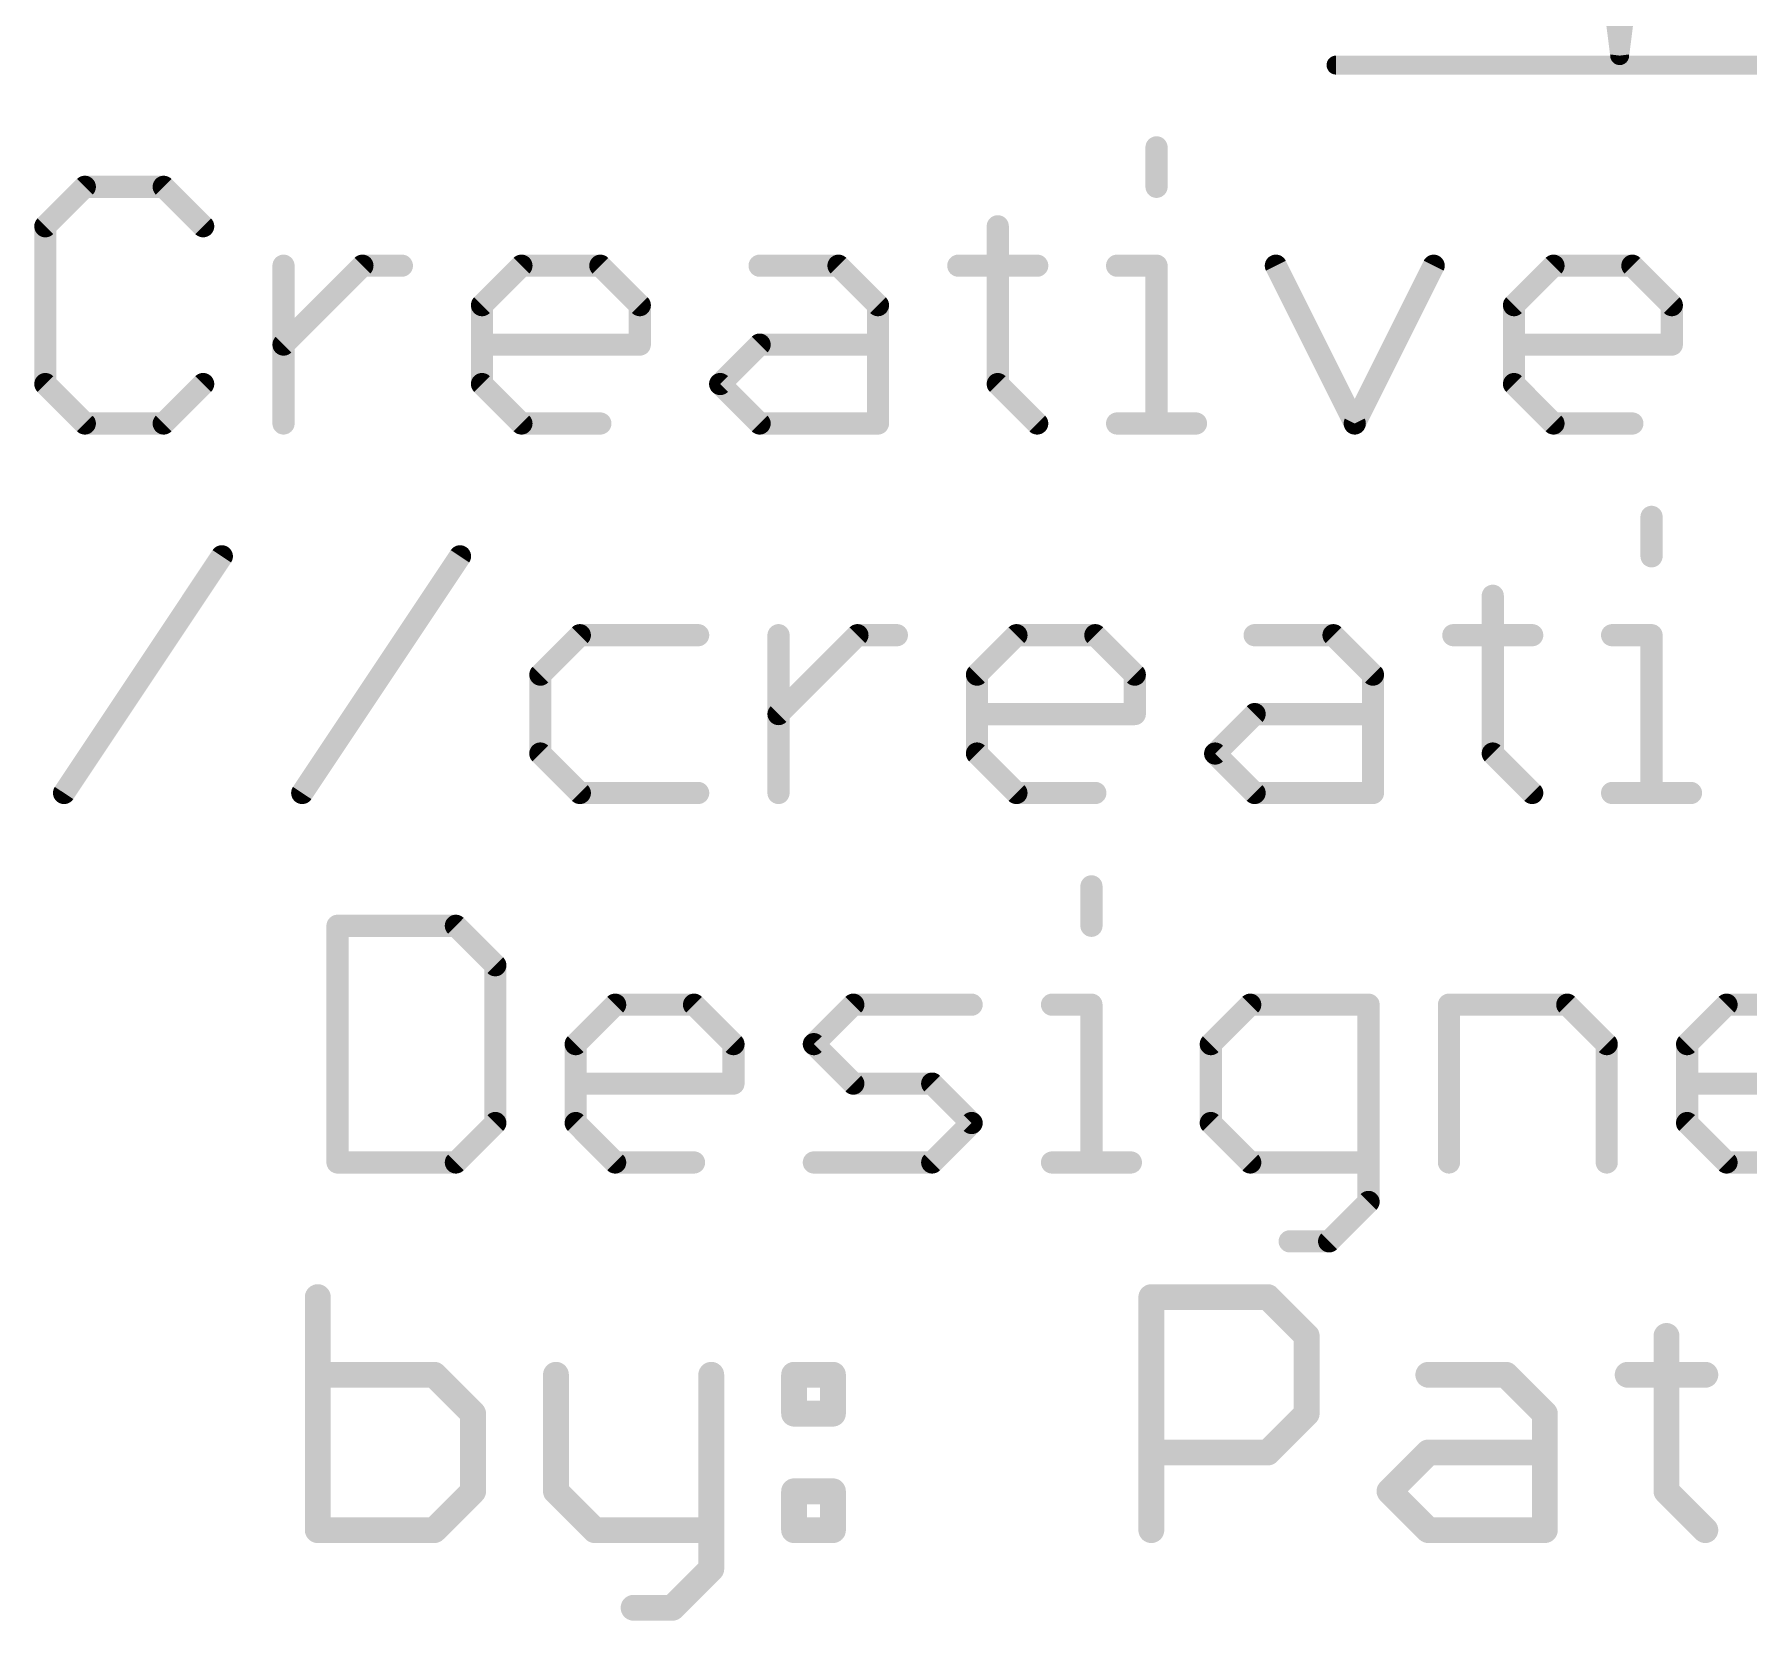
# Model space of a CAD drawing. Extents: x -42 to 65, y -11 to 21.
# Drawn here: x -12.17 to -0.38, y -10.69 to 0.21 of the extents above; entities that cross this region are included whole.
import ezdxf

# ---------------------------------------------------------------- set-up
doc = ezdxf.new("R2010")
doc.units = 0
doc.layers.add('47', color=253, linetype='CONTINUOUS')
doc.layers.add('51', color=53, linetype='CONTINUOUS')

msp = doc.modelspace()

# ---------------------------------------------------------------- linework, layer by layer
at = {"layer": '47', "const_width": 0.13}
for points in [[(-1.27, 0.065), (-1.27, 17.715)], [(-1.27, 0.065), (-1.5892, 2.6)], [(-1.27, 0.065), (-1.53, 2.6)], [(-1.27, 0.065), (-1.4, 2.6)], [(-0.9508, 2.6), (-1.27, 0.065)], [(-1.14, 2.6), (-1.27, 0.065)], [(-1.01, 2.6), (-1.27, 0.065)], [(0, 0), (-3.22, 0)]]:
    msp.add_lwpolyline(points, dxfattribs=at)
at = {"layer": '47', "const_width": 0.065}
for points in [[(-3.22, 0.0325, 1), (-3.22, -0.0325)], [(-1.3022, 0.0691, 1), (-1.2378, 0.0609)], [(-1.3023, 0.0683, 1), (-1.2377, 0.0617)], [(-1.3025, 0.0633, 1), (-1.2375, 0.0667)], [(-1.3025, 0.0667, 1), (-1.2375, 0.0633)], [(-1.3025, 0.065, 1), (-1.2375, 0.065)], [(-1.3023, 0.0617, 1), (-1.2377, 0.0683)], [(-1.3022, 0.0609, 1), (-1.2378, 0.0691)]]:
    msp.add_lwpolyline(points, format="xyb", dxfattribs=at)
at = {"layer": '51'}
for points, const_width in [([(-4.4538, -0.5656), (-4.4538, -0.8368)], 0.1524), ([(-11.821, -0.8368), (-12.0921, -1.108)], 0.1524), ([(-11.2786, -0.8368), (-11.821, -0.8368)], 0.1524), ([(-11.0075, -1.108), (-11.2786, -0.8368)], 0.1524), ([(-12.0921, -1.108), (-12.0921, -2.1926)], 0.1524), ([(-5.5452, -1.108), (-5.5452, -2.1926)], 0.1524), ([(-10.455, -2.4638), (-10.455, -1.3791)], 0.1524), ([(-10.455, -1.9215), (-9.9126, -1.3791)], 0.1524), ([(-9.9126, -1.3791), (-9.6415, -1.3791)], 0.1524), ([(-9.0907, -1.6503), (-8.8195, -1.3791)], 0.1524), ([(-8.8195, -1.3791), (-8.2772, -1.3791)], 0.1524), ([(-8.2772, -1.3791), (-8.006, -1.6503)], 0.1524), ([(-7.1824, -1.3791), (-6.64, -1.3791)], 0.1524), ([(-6.64, -1.3791), (-6.3689, -1.6503)], 0.1524), ([(-5.8164, -1.3791), (-5.274, -1.3791)], 0.1524), ([(-4.7249, -1.3791), (-4.4538, -1.3791)], 0.1524), ([(-4.4538, -1.3791), (-4.4538, -2.4638)], 0.1524), ([(-3.6335, -1.3791), (-3.0912, -2.4638)], 0.1524), ([(-3.0912, -2.4638), (-2.5488, -1.3791)], 0.1524), ([(-1.9963, -1.6503), (-1.7252, -1.3791)], 0.1524), ([(-1.7252, -1.3791), (-1.1828, -1.3791)], 0.1524), ([(-1.1828, -1.3791), (-0.9117, -1.6503)], 0.1524), ([(-9.0907, -2.1926), (-9.0907, -1.6503)], 0.1524), ([(-8.006, -1.6503), (-8.006, -1.9215)], 0.1524), ([(-6.3689, -1.6503), (-6.3689, -2.4638)], 0.1524), ([(-1.9963, -2.1926), (-1.9963, -1.6503)], 0.1524), ([(-0.9117, -1.6503), (-0.9117, -1.9215)], 0.1524), ([(-8.006, -1.9215), (-9.0907, -1.9215)], 0.1524), ([(-7.4535, -2.1926), (-7.1824, -1.9215)], 0.1524), ([(-7.1824, -1.9215), (-6.3689, -1.9215)], 0.1524), ([(-0.9117, -1.9215), (-1.9963, -1.9215)], 0.1524), ([(-12.0921, -2.1926), (-11.821, -2.4638)], 0.1524), ([(-11.2786, -2.4638), (-11.0075, -2.1926)], 0.1524), ([(-8.8195, -2.4638), (-9.0907, -2.1926)], 0.1524), ([(-7.1824, -2.4638), (-7.4535, -2.1926)], 0.1524), ([(-5.5452, -2.1926), (-5.274, -2.4638)], 0.1524), ([(-1.7252, -2.4638), (-1.9963, -2.1926)], 0.1524), ([(-11.821, -2.4638), (-11.2786, -2.4638)], 0.1524), ([(-8.2772, -2.4638), (-8.8195, -2.4638)], 0.1524), ([(-6.3689, -2.4638), (-7.1824, -2.4638)], 0.1524), ([(-4.7249, -2.4638), (-4.1826, -2.4638)], 0.1524), ([(-1.1828, -2.4638), (-1.7252, -2.4638)], 0.1524), ([(-1.051, -3.1056), (-1.051, -3.3768)], 0.1524), ([(-11.9637, -5.0038), (-10.8791, -3.3768)], 0.1524), ([(-10.3266, -5.0038), (-9.2419, -3.3768)], 0.1524), ([(-2.1425, -3.648), (-2.1425, -4.7326)], 0.1524), ([(-8.4182, -3.9191), (-8.6894, -4.1903)], 0.1524), ([(-7.6048, -3.9191), (-8.4182, -3.9191)], 0.1524), ([(-7.0523, -5.0038), (-7.0523, -3.9191)], 0.1524), ([(-7.0523, -4.4615), (-6.5099, -3.9191)], 0.1524), ([(-6.5099, -3.9191), (-6.2388, -3.9191)], 0.1524), ([(-5.688, -4.1903), (-5.4168, -3.9191)], 0.1524), ([(-5.4168, -3.9191), (-4.8745, -3.9191)], 0.1524), ([(-4.8745, -3.9191), (-4.6033, -4.1903)], 0.1524), ([(-3.7796, -3.9191), (-3.2373, -3.9191)], 0.1524), ([(-3.2373, -3.9191), (-2.9661, -4.1903)], 0.1524), ([(-2.4136, -3.9191), (-1.8713, -3.9191)], 0.1524), ([(-1.3222, -3.9191), (-1.051, -3.9191)], 0.1524), ([(-1.051, -3.9191), (-1.051, -5.0038)], 0.1524), ([(-8.6894, -4.1903), (-8.6894, -4.7326)], 0.1524), ([(-5.688, -4.7326), (-5.688, -4.1903)], 0.1524), ([(-4.6033, -4.1903), (-4.6033, -4.4615)], 0.1524), ([(-2.9661, -4.1903), (-2.9661, -5.0038)], 0.1524), ([(-4.6033, -4.4615), (-5.688, -4.4615)], 0.1524), ([(-4.0508, -4.7326), (-3.7796, -4.4615)], 0.1524), ([(-3.7796, -4.4615), (-2.9661, -4.4615)], 0.1524), ([(-8.6894, -4.7326), (-8.4182, -5.0038)], 0.1524), ([(-5.4168, -5.0038), (-5.688, -4.7326)], 0.1524), ([(-3.7796, -5.0038), (-4.0508, -4.7326)], 0.1524), ([(-2.1425, -4.7326), (-1.8713, -5.0038)], 0.1524), ([(-8.4182, -5.0038), (-7.6048, -5.0038)], 0.1524), ([(-4.8745, -5.0038), (-5.4168, -5.0038)], 0.1524), ([(-2.9661, -5.0038), (-3.7796, -5.0038)], 0.1524), ([(-1.3222, -5.0038), (-0.7799, -5.0038)], 0.1524), ([(-4.9012, -5.6456), (-4.9012, -5.9168)], 0.1524), ([(-10.0838, -5.9168), (-10.0838, -7.5438)], 0.1524), ([(-9.2703, -5.9168), (-10.0838, -5.9168)], 0.1524), ([(-8.9991, -6.188), (-9.2703, -5.9168)], 0.1524), ([(-8.9991, -7.2726), (-8.9991, -6.188)], 0.1524), ([(-8.4466, -6.7303), (-8.1755, -6.4591)], 0.1524), ([(-8.1755, -6.4591), (-7.6332, -6.4591)], 0.1524), ([(-7.6332, -6.4591), (-7.362, -6.7303)], 0.1524), ([(-6.8095, -6.7303), (-6.5383, -6.4591)], 0.1524), ([(-6.5383, -6.4591), (-5.7248, -6.4591)], 0.1524), ([(-5.1723, -6.4591), (-4.9012, -6.4591)], 0.1524), ([(-4.9012, -6.4591), (-4.9012, -7.5438)], 0.1524), ([(-3.8097, -6.4591), (-4.0809, -6.7303)], 0.1524), ([(-2.9962, -6.4591), (-3.8097, -6.4591)], 0.1524), ([(-2.9962, -7.815), (-2.9962, -6.4591)], 0.1524), ([(-2.4437, -7.5438), (-2.4437, -6.4591)], 0.1524), ([(-2.4437, -6.4591), (-1.6302, -6.4591)], 0.1524), ([(-1.6302, -6.4591), (-1.3591, -6.7303)], 0.1524), ([(-0.8066, -6.7303), (-0.5354, -6.4591)], 0.1524), ([(-0.5354, -6.4591), (0.0069, -6.4591)], 0.1524), ([(-8.4466, -7.2726), (-8.4466, -6.7303)], 0.1524), ([(-7.362, -6.7303), (-7.362, -7.0015)], 0.1524), ([(-6.5383, -7.0015), (-6.8095, -6.7303)], 0.1524), ([(-4.0809, -6.7303), (-4.0809, -7.2726)], 0.1524), ([(-1.3591, -6.7303), (-1.3591, -7.5438)], 0.1524), ([(-0.8066, -7.2726), (-0.8066, -6.7303)], 0.1524), ([(-7.362, -7.0015), (-8.4466, -7.0015)], 0.1524), ([(-5.996, -7.0015), (-6.5383, -7.0015)], 0.1524), ([(-5.7248, -7.2726), (-5.996, -7.0015)], 0.1524), ([(0.2781, -7.0015), (-0.8066, -7.0015)], 0.1524), ([(-9.2703, -7.5438), (-8.9991, -7.2726)], 0.1524), ([(-8.1755, -7.5438), (-8.4466, -7.2726)], 0.1524), ([(-5.996, -7.5438), (-5.7248, -7.2726)], 0.1524), ([(-4.0809, -7.2726), (-3.8097, -7.5438)], 0.1524), ([(-0.5354, -7.5438), (-0.8066, -7.2726)], 0.1524), ([(-10.0838, -7.5438), (-9.2703, -7.5438)], 0.1524), ([(-7.6332, -7.5438), (-8.1755, -7.5438)], 0.1524), ([(-6.8095, -7.5438), (-5.996, -7.5438)], 0.1524), ([(-5.1723, -7.5438), (-4.63, -7.5438)], 0.1524), ([(-3.8097, -7.5438), (-2.9962, -7.5438)], 0.1524), ([(0.0069, -7.5438), (-0.5354, -7.5438)], 0.1524), ([(-3.2674, -8.0861), (-2.9962, -7.815)], 0.1524), ([(-3.5386, -8.0861), (-3.2674, -8.0861)], 0.1524), ([(-10.2196, -8.4695), (-10.2196, -10.0711)], 0.1778), ([(-4.4895, -10.0711), (-4.4895, -8.4695)], 0.1778), ([(-4.4895, -8.4695), (-3.6887, -8.4695)], 0.1778), ([(-3.6887, -8.4695), (-3.4218, -8.7365)], 0.1778), ([(-3.4218, -8.7365), (-3.4218, -9.2703)], 0.1778), ([(-0.9483, -8.7365), (-0.9483, -9.8042)], 0.1778), ([(-9.4188, -9.0034), (-10.2196, -9.0034)], 0.1778), ([(-9.1519, -9.2703), (-9.4188, -9.0034)], 0.1778), ([(-8.5824, -9.0034), (-8.5824, -9.8042)], 0.1778), ([(-7.5147, -9.0034), (-7.5147, -10.338)], 0.1778), ([(-6.9453, -9.0034), (-6.6783, -9.0034)], 0.1778), ([(-6.9453, -9.2703), (-6.9453, -9.0034)], 0.1778), ([(-6.6783, -9.0034), (-6.6783, -9.2703)], 0.1778), ([(-2.5854, -9.0034), (-2.0516, -9.0034)], 0.1778), ([(-2.0516, -9.0034), (-1.7847, -9.2703)], 0.1778), ([(-1.2152, -9.0034), (-0.6814, -9.0034)], 0.1778), ([(-9.1519, -9.8042), (-9.1519, -9.2703)], 0.1778), ([(-6.6783, -9.2703), (-6.9453, -9.2703)], 0.1778), ([(-3.4218, -9.2703), (-3.6887, -9.5372)], 0.1778), ([(-1.7847, -9.2703), (-1.7847, -10.0711)], 0.1778), ([(-3.6887, -9.5372), (-4.4895, -9.5372)], 0.1778), ([(-2.8524, -9.8042), (-2.5854, -9.5372)], 0.1778), ([(-2.5854, -9.5372), (-1.7847, -9.5372)], 0.1778), ([(-9.4188, -10.0711), (-9.1519, -9.8042)], 0.1778), ([(-8.5824, -9.8042), (-8.3155, -10.0711)], 0.1778), ([(-6.9453, -9.8042), (-6.6783, -9.8042)], 0.1778), ([(-6.9453, -10.0711), (-6.9453, -9.8042)], 0.1778), ([(-6.6783, -9.8042), (-6.6783, -10.0711)], 0.1778), ([(-2.5854, -10.0711), (-2.8524, -9.8042)], 0.1778), ([(-0.9483, -9.8042), (-0.6814, -10.0711)], 0.1778), ([(-10.2196, -10.0711), (-9.4188, -10.0711)], 0.1778), ([(-8.3155, -10.0711), (-7.5147, -10.0711)], 0.1778), ([(-6.6783, -10.0711), (-6.9453, -10.0711)], 0.1778), ([(-1.7847, -10.0711), (-2.5854, -10.0711)], 0.1778), ([(-7.5147, -10.338), (-7.7816, -10.605)], 0.1778), ([(-7.7816, -10.605), (-8.0486, -10.605)], 0.1778)]:
    msp.add_lwpolyline(points, dxfattribs=dict(at, const_width=const_width))
for points, const_width in [([(-4.4157, -0.5656, 1), (-4.4919, -0.5656)], 0.0762), ([(-11.821, -0.7987, 1), (-11.821, -0.8749)], 0.0762), ([(-11.794, -0.8638, 1), (-11.8479, -0.8099)], 0.0762), ([(-11.2517, -0.8099, 1), (-11.3056, -0.8638)], 0.0762), ([(-11.2786, -0.8749, 1), (-11.2786, -0.7987)], 0.0762), ([(-4.4919, -0.8368, 1), (-4.4157, -0.8368)], 0.0762), ([(-12.1191, -1.081, 1), (-12.0652, -1.1349)], 0.0762), ([(-12.054, -1.108, 1), (-12.1302, -1.108)], 0.0762), ([(-11.0344, -1.1349, 1), (-10.9805, -1.081)], 0.0762), ([(-5.5071, -1.108, 1), (-5.5833, -1.108)], 0.0762), ([(-10.4169, -1.3791, 1), (-10.4931, -1.3791)], 0.0762), ([(-9.9126, -1.341, 1), (-9.9126, -1.4172)], 0.0762), ([(-9.8857, -1.4061, 1), (-9.9396, -1.3522)], 0.0762), ([(-9.6415, -1.4172, 1), (-9.6415, -1.341)], 0.0762), ([(-8.8195, -1.341, 1), (-8.8195, -1.4172)], 0.0762), ([(-8.7926, -1.4061, 1), (-8.8465, -1.3522)], 0.0762), ([(-8.2502, -1.3522, 1), (-8.3041, -1.4061)], 0.0762), ([(-8.2772, -1.4172, 1), (-8.2772, -1.341)], 0.0762), ([(-7.1824, -1.341, 1), (-7.1824, -1.4172)], 0.0762), ([(-6.6131, -1.3522, 1), (-6.667, -1.4061)], 0.0762), ([(-6.64, -1.4172, 1), (-6.64, -1.341)], 0.0762), ([(-5.8164, -1.341, 1), (-5.8164, -1.4172)], 0.0762), ([(-5.274, -1.4172, 1), (-5.274, -1.341)], 0.0762), ([(-4.7249, -1.341, 1), (-4.7249, -1.4172)], 0.0762), ([(-4.4157, -1.3791, 1), (-4.4919, -1.3791)], 0.0762), ([(-4.4538, -1.4172, 1), (-4.4538, -1.341)], 0.0762), ([(-3.5994, -1.3621, 1), (-3.6676, -1.3962)], 0.0762), ([(-2.5148, -1.3962, 1), (-2.5829, -1.3621)], 0.0762), ([(-1.7252, -1.341, 1), (-1.7252, -1.4172)], 0.0762), ([(-1.6982, -1.4061, 1), (-1.7521, -1.3522)], 0.0762), ([(-1.1559, -1.3522, 1), (-1.2098, -1.4061)], 0.0762), ([(-1.1828, -1.4172, 1), (-1.1828, -1.341)], 0.0762), ([(-9.0526, -1.6503, 1), (-9.1288, -1.6503)], 0.0762), ([(-9.1176, -1.6234, 1), (-9.0637, -1.6772)], 0.0762), ([(-7.9679, -1.6503, 1), (-8.0441, -1.6503)], 0.0762), ([(-8.033, -1.6772, 1), (-7.9791, -1.6234)], 0.0762), ([(-6.3308, -1.6503, 1), (-6.407, -1.6503)], 0.0762), ([(-6.3958, -1.6772, 1), (-6.3419, -1.6234)], 0.0762), ([(-1.9582, -1.6503, 1), (-2.0344, -1.6503)], 0.0762), ([(-2.0233, -1.6234, 1), (-1.9694, -1.6772)], 0.0762), ([(-0.8736, -1.6503, 1), (-0.9498, -1.6503)], 0.0762), ([(-0.9386, -1.6772, 1), (-0.8847, -1.6234)], 0.0762), ([(-10.4819, -1.8945, 1), (-10.428, -1.9484)], 0.0762), ([(-9.0907, -1.8834, 1), (-9.0907, -1.9596)], 0.0762), ([(-8.0441, -1.9215, 1), (-7.9679, -1.9215)], 0.0762), ([(-8.006, -1.9596, 1), (-8.006, -1.8834)], 0.0762), ([(-7.1824, -1.8834, 1), (-7.1824, -1.9596)], 0.0762), ([(-7.1554, -1.9484, 1), (-7.2093, -1.8945)], 0.0762), ([(-6.3689, -1.9596, 1), (-6.3689, -1.8834)], 0.0762), ([(-1.9963, -1.8834, 1), (-1.9963, -1.9596)], 0.0762), ([(-0.9498, -1.9215, 1), (-0.8736, -1.9215)], 0.0762), ([(-0.9117, -1.9596, 1), (-0.9117, -1.8834)], 0.0762), ([(-12.0652, -2.1657, 1), (-12.1191, -2.2196)], 0.0762), ([(-10.9805, -2.2196, 1), (-11.0344, -2.1657)], 0.0762), ([(-9.0637, -2.1657, 1), (-9.1176, -2.2196)], 0.0762), ([(-7.4266, -2.1657, 1), (-7.4805, -2.2196)], 0.0762), ([(-5.5183, -2.1657, 1), (-5.5721, -2.2196)], 0.0762), ([(-1.9694, -2.1657, 1), (-2.0233, -2.2196)], 0.0762), ([(-12.1302, -2.1926, 1), (-12.054, -2.1926)], 0.0762), ([(-9.1288, -2.1926, 1), (-9.0526, -2.1926)], 0.0762), ([(-7.4805, -2.1657, 1), (-7.4266, -2.2196)], 0.0762), ([(-5.5833, -2.1926, 1), (-5.5071, -2.1926)], 0.0762), ([(-2.0344, -2.1926, 1), (-1.9582, -2.1926)], 0.0762), ([(-11.821, -2.4257, 1), (-11.821, -2.5019)], 0.0762), ([(-11.8479, -2.4907, 1), (-11.794, -2.4369)], 0.0762), ([(-11.3056, -2.4369, 1), (-11.2517, -2.4907)], 0.0762), ([(-11.2786, -2.5019, 1), (-11.2786, -2.4257)], 0.0762), ([(-10.4931, -2.4638, 1), (-10.4169, -2.4638)], 0.0762), ([(-8.8195, -2.4257, 1), (-8.8195, -2.5019)], 0.0762), ([(-8.8465, -2.4907, 1), (-8.7926, -2.4369)], 0.0762), ([(-8.2772, -2.5019, 1), (-8.2772, -2.4257)], 0.0762), ([(-7.1824, -2.4257, 1), (-7.1824, -2.5019)], 0.0762), ([(-7.2093, -2.4907, 1), (-7.1554, -2.4369)], 0.0762), ([(-6.407, -2.4638, 1), (-6.3308, -2.4638)], 0.0762), ([(-6.3689, -2.5019, 1), (-6.3689, -2.4257)], 0.0762), ([(-5.301, -2.4907, 1), (-5.2471, -2.4369)], 0.0762), ([(-4.7249, -2.4257, 1), (-4.7249, -2.5019)], 0.0762), ([(-4.4919, -2.4638, 1), (-4.4157, -2.4638)], 0.0762), ([(-4.1826, -2.5019, 1), (-4.1826, -2.4257)], 0.0762), ([(-3.1252, -2.4468, 1), (-3.0571, -2.4808)], 0.0762), ([(-3.1252, -2.4808, 1), (-3.0571, -2.4468)], 0.0762), ([(-1.7252, -2.4257, 1), (-1.7252, -2.5019)], 0.0762), ([(-1.7521, -2.4907, 1), (-1.6982, -2.4369)], 0.0762), ([(-1.1828, -2.5019, 1), (-1.1828, -2.4257)], 0.0762), ([(-1.0129, -3.1056, 1), (-1.0891, -3.1056)], 0.0762), ([(-10.8474, -3.3979, 1), (-10.9108, -3.3557)], 0.0762), ([(-9.2102, -3.3979, 1), (-9.2736, -3.3557)], 0.0762), ([(-1.0891, -3.3768, 1), (-1.0129, -3.3768)], 0.0762), ([(-2.1044, -3.648, 1), (-2.1806, -3.648)], 0.0762), ([(-8.4182, -3.881, 1), (-8.4182, -3.9572)], 0.0762), ([(-8.3913, -3.9461, 1), (-8.4452, -3.8922)], 0.0762), ([(-7.6048, -3.9572, 1), (-7.6048, -3.881)], 0.0762), ([(-7.0142, -3.9191, 1), (-7.0904, -3.9191)], 0.0762), ([(-6.5099, -3.881, 1), (-6.5099, -3.9572)], 0.0762), ([(-6.483, -3.9461, 1), (-6.5369, -3.8922)], 0.0762), ([(-6.2388, -3.9572, 1), (-6.2388, -3.881)], 0.0762), ([(-5.4168, -3.881, 1), (-5.4168, -3.9572)], 0.0762), ([(-5.3899, -3.9461, 1), (-5.4437, -3.8922)], 0.0762), ([(-4.8475, -3.8922, 1), (-4.9014, -3.9461)], 0.0762), ([(-4.8745, -3.9572, 1), (-4.8745, -3.881)], 0.0762), ([(-3.7796, -3.881, 1), (-3.7796, -3.9572)], 0.0762), ([(-3.2104, -3.8922, 1), (-3.2642, -3.9461)], 0.0762), ([(-3.2373, -3.9572, 1), (-3.2373, -3.881)], 0.0762), ([(-2.4136, -3.881, 1), (-2.4136, -3.9572)], 0.0762), ([(-1.8713, -3.9572, 1), (-1.8713, -3.881)], 0.0762), ([(-1.3222, -3.881, 1), (-1.3222, -3.9572)], 0.0762), ([(-1.0129, -3.9191, 1), (-1.0891, -3.9191)], 0.0762), ([(-1.051, -3.9572, 1), (-1.051, -3.881)], 0.0762), ([(-8.6513, -4.1903, 1), (-8.7275, -4.1903)], 0.0762), ([(-5.6499, -4.1903, 1), (-5.7261, -4.1903)], 0.0762), ([(-4.5652, -4.1903, 1), (-4.6414, -4.1903)], 0.0762), ([(-2.928, -4.1903, 1), (-3.0042, -4.1903)], 0.0762), ([(-8.7164, -4.1634, 1), (-8.6625, -4.2172)], 0.0762), ([(-5.7149, -4.1634, 1), (-5.661, -4.2172)], 0.0762), ([(-4.6302, -4.2172, 1), (-4.5764, -4.1634)], 0.0762), ([(-2.9931, -4.2172, 1), (-2.9392, -4.1634)], 0.0762), ([(-7.0792, -4.4345, 1), (-7.0253, -4.4884)], 0.0762), ([(-5.688, -4.4234, 1), (-5.688, -4.4996)], 0.0762), ([(-4.6414, -4.4615, 1), (-4.5652, -4.4615)], 0.0762), ([(-4.6033, -4.4996, 1), (-4.6033, -4.4234)], 0.0762), ([(-3.7796, -4.4234, 1), (-3.7796, -4.4996)], 0.0762), ([(-3.7527, -4.4884, 1), (-3.8066, -4.4345)], 0.0762), ([(-2.9661, -4.4996, 1), (-2.9661, -4.4234)], 0.0762), ([(-8.6625, -4.7057, 1), (-8.7164, -4.7596)], 0.0762), ([(-8.7275, -4.7326, 1), (-8.6513, -4.7326)], 0.0762), ([(-5.661, -4.7057, 1), (-5.7149, -4.7596)], 0.0762), ([(-5.7261, -4.7326, 1), (-5.6499, -4.7326)], 0.0762), ([(-4.0239, -4.7057, 1), (-4.0777, -4.7596)], 0.0762), ([(-4.0777, -4.7057, 1), (-4.0239, -4.7596)], 0.0762), ([(-2.1155, -4.7057, 1), (-2.1694, -4.7596)], 0.0762), ([(-2.1806, -4.7326, 1), (-2.1044, -4.7326)], 0.0762), ([(-11.9954, -4.9827, 1), (-11.932, -5.0249)], 0.0762), ([(-10.3583, -4.9827, 1), (-10.2949, -5.0249)], 0.0762), ([(-8.4182, -4.9657, 1), (-8.4182, -5.0419)], 0.0762), ([(-8.4452, -5.0307, 1), (-8.3913, -4.9769)], 0.0762), ([(-7.6048, -5.0419, 1), (-7.6048, -4.9657)], 0.0762), ([(-5.4168, -4.9657, 1), (-5.4168, -5.0419)], 0.0762), ([(-5.4437, -5.0307, 1), (-5.3899, -4.9769)], 0.0762), ([(-4.8745, -5.0419, 1), (-4.8745, -4.9657)], 0.0762), ([(-3.7796, -4.9657, 1), (-3.7796, -5.0419)], 0.0762), ([(-3.8066, -5.0307, 1), (-3.7527, -4.9769)], 0.0762), ([(-2.9661, -5.0419, 1), (-2.9661, -4.9657)], 0.0762), ([(-1.8983, -5.0307, 1), (-1.8444, -4.9769)], 0.0762), ([(-1.3222, -4.9657, 1), (-1.3222, -5.0419)], 0.0762), ([(-0.7799, -5.0419, 1), (-0.7799, -4.9657)], 0.0762), ([(-7.0904, -5.0038, 1), (-7.0142, -5.0038)], 0.0762), ([(-3.0042, -5.0038, 1), (-2.928, -5.0038)], 0.0762), ([(-1.0891, -5.0038, 1), (-1.0129, -5.0038)], 0.0762), ([(-4.8631, -5.6456, 1), (-4.9393, -5.6456)], 0.0762), ([(-10.0457, -5.9168, 1), (-10.1219, -5.9168)], 0.0762), ([(-10.0838, -5.8787, 1), (-10.0838, -5.9549)], 0.0762), ([(-9.2434, -5.8899, 1), (-9.2972, -5.9438)], 0.0762), ([(-9.2703, -5.9549, 1), (-9.2703, -5.8787)], 0.0762), ([(-4.9393, -5.9168, 1), (-4.8631, -5.9168)], 0.0762), ([(-8.961, -6.188, 1), (-9.0372, -6.188)], 0.0762), ([(-9.0261, -6.2149, 1), (-8.9722, -6.161)], 0.0762), ([(-8.1755, -6.421, 1), (-8.1755, -6.4972)], 0.0762), ([(-8.1485, -6.4861, 1), (-8.2024, -6.4322)], 0.0762), ([(-7.6062, -6.4322, 1), (-7.6601, -6.4861)], 0.0762), ([(-7.6332, -6.4972, 1), (-7.6332, -6.421)], 0.0762), ([(-6.5383, -6.421, 1), (-6.5383, -6.4972)], 0.0762), ([(-6.5114, -6.4861, 1), (-6.5653, -6.4322)], 0.0762), ([(-5.7248, -6.4972, 1), (-5.7248, -6.421)], 0.0762), ([(-5.1723, -6.421, 1), (-5.1723, -6.4972)], 0.0762), ([(-4.8631, -6.4591, 1), (-4.9393, -6.4591)], 0.0762), ([(-4.9012, -6.4972, 1), (-4.9012, -6.421)], 0.0762), ([(-3.8097, -6.421, 1), (-3.8097, -6.4972)], 0.0762), ([(-3.7828, -6.4861, 1), (-3.8367, -6.4322)], 0.0762), ([(-2.9581, -6.4591, 1), (-3.0343, -6.4591)], 0.0762), ([(-2.9962, -6.4972, 1), (-2.9962, -6.421)], 0.0762), ([(-2.4056, -6.4591, 1), (-2.4818, -6.4591)], 0.0762), ([(-2.4437, -6.421, 1), (-2.4437, -6.4972)], 0.0762), ([(-1.6033, -6.4322, 1), (-1.6572, -6.4861)], 0.0762), ([(-1.6302, -6.4972, 1), (-1.6302, -6.421)], 0.0762), ([(-0.5354, -6.421, 1), (-0.5354, -6.4972)], 0.0762), ([(-0.5085, -6.4861, 1), (-0.5624, -6.4322)], 0.0762), ([(-8.4085, -6.7303, 1), (-8.4847, -6.7303)], 0.0762), ([(-8.4736, -6.7034, 1), (-8.4197, -6.7572)], 0.0762), ([(-7.3239, -6.7303, 1), (-7.4001, -6.7303)], 0.0762), ([(-7.3889, -6.7572, 1), (-7.335, -6.7034)], 0.0762), ([(-6.7825, -6.7034, 1), (-6.8364, -6.7572)], 0.0762), ([(-6.8364, -6.7034, 1), (-6.7825, -6.7572)], 0.0762), ([(-4.0428, -6.7303, 1), (-4.119, -6.7303)], 0.0762), ([(-4.1078, -6.7034, 1), (-4.054, -6.7572)], 0.0762), ([(-1.321, -6.7303, 1), (-1.3972, -6.7303)], 0.0762), ([(-1.386, -6.7572, 1), (-1.3321, -6.7034)], 0.0762), ([(-0.7685, -6.7303, 1), (-0.8447, -6.7303)], 0.0762), ([(-0.8335, -6.7034, 1), (-0.7796, -6.7572)], 0.0762), ([(-8.4466, -6.9634, 1), (-8.4466, -7.0396)], 0.0762), ([(-7.362, -7.0396, 1), (-7.362, -6.9634)], 0.0762), ([(-6.5383, -6.9634, 1), (-6.5383, -7.0396)], 0.0762), ([(-6.5653, -7.0284, 1), (-6.5114, -6.9745)], 0.0762), ([(-5.9691, -6.9745, 1), (-6.0229, -7.0284)], 0.0762), ([(-5.996, -7.0396, 1), (-5.996, -6.9634)], 0.0762), ([(-0.8066, -6.9634, 1), (-0.8066, -7.0396)], 0.0762), ([(-7.4001, -7.0015, 1), (-7.3239, -7.0015)], 0.0762), ([(-9.0372, -7.2726, 1), (-8.961, -7.2726)], 0.0762), ([(-8.9722, -7.2996, 1), (-9.0261, -7.2457)], 0.0762), ([(-8.4197, -7.2457, 1), (-8.4736, -7.2996)], 0.0762), ([(-8.4847, -7.2726, 1), (-8.4085, -7.2726)], 0.0762), ([(-5.6979, -7.2996, 1), (-5.7518, -7.2457)], 0.0762), ([(-5.7518, -7.2996, 1), (-5.6979, -7.2457)], 0.0762), ([(-4.054, -7.2457, 1), (-4.1078, -7.2996)], 0.0762), ([(-4.119, -7.2726, 1), (-4.0428, -7.2726)], 0.0762), ([(-0.7796, -7.2457, 1), (-0.8335, -7.2996)], 0.0762), ([(-0.8447, -7.2726, 1), (-0.7685, -7.2726)], 0.0762), ([(-10.0838, -7.5057, 1), (-10.0838, -7.5819)], 0.0762), ([(-10.1219, -7.5438, 1), (-10.0457, -7.5438)], 0.0762), ([(-9.2972, -7.5169, 1), (-9.2434, -7.5707)], 0.0762), ([(-9.2703, -7.5819, 1), (-9.2703, -7.5057)], 0.0762), ([(-8.1755, -7.5057, 1), (-8.1755, -7.5819)], 0.0762), ([(-8.2024, -7.5707, 1), (-8.1485, -7.5169)], 0.0762), ([(-7.6332, -7.5819, 1), (-7.6332, -7.5057)], 0.0762), ([(-6.8095, -7.5057, 1), (-6.8095, -7.5819)], 0.0762), ([(-6.0229, -7.5169, 1), (-5.9691, -7.5707)], 0.0762), ([(-5.996, -7.5819, 1), (-5.996, -7.5057)], 0.0762), ([(-5.1723, -7.5057, 1), (-5.1723, -7.5819)], 0.0762), ([(-4.9393, -7.5438, 1), (-4.8631, -7.5438)], 0.0762), ([(-4.63, -7.5819, 1), (-4.63, -7.5057)], 0.0762), ([(-3.8097, -7.5057, 1), (-3.8097, -7.5819)], 0.0762), ([(-3.8367, -7.5707, 1), (-3.7828, -7.5169)], 0.0762), ([(-2.9962, -7.5819, 1), (-2.9962, -7.5057)], 0.0762), ([(-2.4818, -7.5438, 1), (-2.4056, -7.5438)], 0.0762), ([(-1.3972, -7.5438, 1), (-1.321, -7.5438)], 0.0762), ([(-0.5354, -7.5057, 1), (-0.5354, -7.5819)], 0.0762), ([(-0.5624, -7.5707, 1), (-0.5085, -7.5169)], 0.0762), ([(-3.0343, -7.815, 1), (-2.9581, -7.815)], 0.0762), ([(-2.9693, -7.8419, 1), (-3.0232, -7.788)], 0.0762), ([(-3.5386, -8.048, 1), (-3.5386, -8.1242)], 0.0762), ([(-3.2674, -8.1242, 1), (-3.2674, -8.048)], 0.0762), ([(-3.2943, -8.0592, 1), (-3.2405, -8.1131)], 0.0762), ([(-10.1751, -8.4695, 1), (-10.264, -8.4695)], 0.0889), ([(-4.4451, -8.4695, 1), (-4.534, -8.4695)], 0.0889), ([(-4.4895, -8.4251, 1), (-4.4895, -8.514)], 0.0889), ([(-3.6573, -8.4381, 1), (-3.7202, -8.501)], 0.0889), ([(-3.6887, -8.514, 1), (-3.6887, -8.4251)], 0.0889), ([(-3.3774, -8.7365, 1), (-3.4663, -8.7365)], 0.0889), ([(-3.4532, -8.7679, 1), (-3.3904, -8.705)], 0.0889), ([(-0.9038, -8.7365, 1), (-0.9927, -8.7365)], 0.0889), ([(-10.2196, -8.9589, 1), (-10.2196, -9.0478)], 0.0889), ([(-9.3874, -8.972, 1), (-9.4502, -9.0348)], 0.0889), ([(-9.4188, -9.0478, 1), (-9.4188, -8.9589)], 0.0889), ([(-8.538, -9.0034, 1), (-8.6269, -9.0034)], 0.0889), ([(-7.4703, -9.0034, 1), (-7.5592, -9.0034)], 0.0889), ([(-6.9453, -8.9589, 1), (-6.9453, -9.0478)], 0.0889), ([(-6.9008, -9.0034, 1), (-6.9897, -9.0034)], 0.0889), ([(-6.6339, -9.0034, 1), (-6.7228, -9.0034)], 0.0889), ([(-6.6783, -9.0478, 1), (-6.6783, -8.9589)], 0.0889), ([(-2.5854, -8.9589, 1), (-2.5854, -9.0478)], 0.0889), ([(-2.0202, -8.972, 1), (-2.083, -9.0348)], 0.0889), ([(-2.0516, -9.0478, 1), (-2.0516, -8.9589)], 0.0889), ([(-1.2152, -8.9589, 1), (-1.2152, -9.0478)], 0.0889), ([(-0.6814, -9.0478, 1), (-0.6814, -8.9589)], 0.0889), ([(-9.1074, -9.2703, 1), (-9.1963, -9.2703)], 0.0889), ([(-6.9453, -9.2259, 1), (-6.9453, -9.3148)], 0.0889), ([(-6.6783, -9.3148, 1), (-6.6783, -9.2259)], 0.0889), ([(-3.3904, -9.3017, 1), (-3.4532, -9.2389)], 0.0889), ([(-1.7402, -9.2703, 1), (-1.8291, -9.2703)], 0.0889), ([(-9.1833, -9.3017, 1), (-9.1204, -9.2389)], 0.0889), ([(-6.9897, -9.2703, 1), (-6.9008, -9.2703)], 0.0889), ([(-6.7228, -9.2703, 1), (-6.6339, -9.2703)], 0.0889), ([(-3.4663, -9.2703, 1), (-3.3774, -9.2703)], 0.0889), ([(-1.8161, -9.3017, 1), (-1.7532, -9.2389)], 0.0889), ([(-4.4895, -9.4928, 1), (-4.4895, -9.5817)], 0.0889), ([(-3.7202, -9.5058, 1), (-3.6573, -9.5687)], 0.0889), ([(-3.6887, -9.5817, 1), (-3.6887, -9.4928)], 0.0889), ([(-2.5854, -9.4928, 1), (-2.5854, -9.5817)], 0.0889), ([(-2.554, -9.5687, 1), (-2.6169, -9.5058)], 0.0889), ([(-1.7847, -9.5817, 1), (-1.7847, -9.4928)], 0.0889), ([(-9.1963, -9.8042, 1), (-9.1074, -9.8042)], 0.0889), ([(-9.1204, -9.8356, 1), (-9.1833, -9.7727)], 0.0889), ([(-8.551, -9.7727, 1), (-8.6138, -9.8356)], 0.0889), ([(-8.6269, -9.8042, 1), (-8.538, -9.8042)], 0.0889), ([(-6.9453, -9.7597, 1), (-6.9453, -9.8486)], 0.0889), ([(-6.9008, -9.8042, 1), (-6.9897, -9.8042)], 0.0889), ([(-6.6339, -9.8042, 1), (-6.7228, -9.8042)], 0.0889), ([(-6.6783, -9.8486, 1), (-6.6783, -9.7597)], 0.0889), ([(-2.8209, -9.7727, 1), (-2.8838, -9.8356)], 0.0889), ([(-2.8838, -9.7727, 1), (-2.8209, -9.8356)], 0.0889), ([(-0.9169, -9.7727, 1), (-0.9797, -9.8356)], 0.0889), ([(-0.9927, -9.8042, 1), (-0.9038, -9.8042)], 0.0889), ([(-10.2196, -10.0267, 1), (-10.2196, -10.1156)], 0.0889), ([(-9.4502, -10.0397, 1), (-9.3874, -10.1025)], 0.0889), ([(-9.4188, -10.1156, 1), (-9.4188, -10.0267)], 0.0889), ([(-8.3155, -10.0267, 1), (-8.3155, -10.1156)], 0.0889), ([(-8.3469, -10.1025, 1), (-8.2841, -10.0397)], 0.0889), ([(-7.5147, -10.1156, 1), (-7.5147, -10.0267)], 0.0889), ([(-6.9453, -10.0267, 1), (-6.9453, -10.1156)], 0.0889), ([(-6.6783, -10.1156, 1), (-6.6783, -10.0267)], 0.0889), ([(-2.5854, -10.0267, 1), (-2.5854, -10.1156)], 0.0889), ([(-2.6169, -10.1025, 1), (-2.554, -10.0397)], 0.0889), ([(-1.7847, -10.1156, 1), (-1.7847, -10.0267)], 0.0889), ([(-0.7128, -10.1025, 1), (-0.6499, -10.0397)], 0.0889), ([(-10.264, -10.0711, 1), (-10.1751, -10.0711)], 0.0889), ([(-6.9897, -10.0711, 1), (-6.9008, -10.0711)], 0.0889), ([(-6.7228, -10.0711, 1), (-6.6339, -10.0711)], 0.0889), ([(-4.534, -10.0711, 1), (-4.4451, -10.0711)], 0.0889), ([(-1.8291, -10.0711, 1), (-1.7402, -10.0711)], 0.0889), ([(-7.4833, -10.3695, 1), (-7.5461, -10.3066)], 0.0889), ([(-7.5592, -10.338, 1), (-7.4703, -10.338)], 0.0889), ([(-8.0486, -10.5605, 1), (-8.0486, -10.6494)], 0.0889), ([(-7.8131, -10.5735, 1), (-7.7502, -10.6364)], 0.0889), ([(-7.7816, -10.6494, 1), (-7.7816, -10.5605)], 0.0889)]:
    msp.add_lwpolyline(points, format="xyb", dxfattribs=dict(at, const_width=const_width))

doc.saveas('drawing.dxf')
